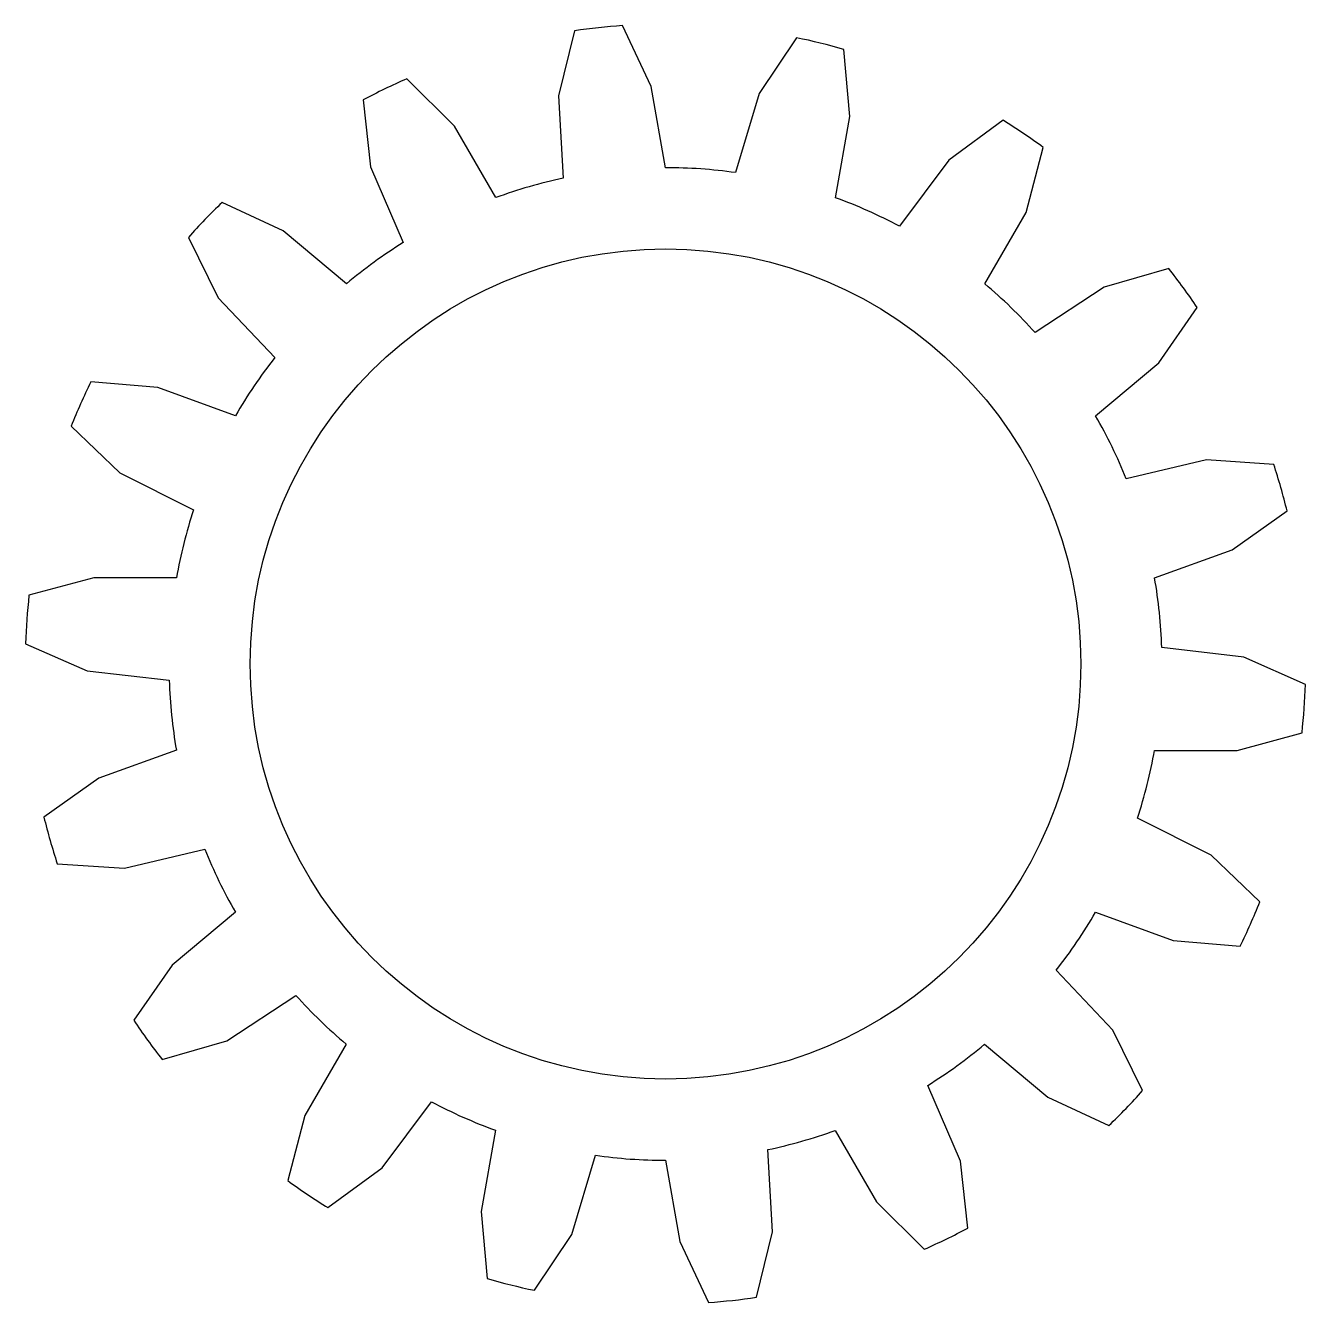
# Model space of a CAD drawing. Header units: millimetres. Extents: x -6.8 to 7.2, y -6.7 to 7.2.
import ezdxf

# ---------------------------------------------------------------- set-up
doc = ezdxf.new("R2010")
doc.units = ezdxf.units.MM

msp = doc.modelspace()

# ---------------------------------------------------------------- linework, layer by layer
msp.add_lwpolyline([(4.426, -3.105, 0.035337), (4.855, -2.47), (5.703, -2.779), (6.437, -2.841, 0.018946), (6.652, -2.356), (6.121, -1.847), (5.314, -1.442, 0.035337), (5.5, -0.699), (6.403, -0.699), (7.113, -0.506, 0.018946), (7.15, 0.023), (6.477, 0.321), (5.58, 0.425, 0.035337), (5.501, 1.187), (6.349, 1.496), (6.95, 1.92, 0.018946), (6.804, 2.43), (6.07, 2.479), (5.192, 2.27, 0.035337), (4.856, 2.959), (5.548, 3.539), (5.968, 4.144, 0.018946), (5.656, 4.573), (4.949, 4.367), (4.195, 3.871, 0.035337), (3.645, 4.404), (4.096, 5.186), (4.284, 5.897, 0.018946), (3.844, 6.194), (3.25, 5.759), (2.712, 5.035, 0.035337), (2.012, 5.347), (2.169, 6.236), (2.102, 6.969, 0.018946), (1.587, 7.097), (1.178, 6.486), (0.92, 5.621, 0.035337), (0.155, 5.675), (-0.002, 6.564), (-0.315, 7.23, 0.018946), (-0.843, 7.174), (-1.018, 6.46), (-0.965, 5.559, 0.035337), (-1.702, 5.348), (-2.153, 6.13), (-2.676, 6.648, 0.018946), (-3.152, 6.416), (-3.073, 5.684), (-2.715, 4.856, 0.035337), (-3.335, 4.406), (-4.027, 4.986), (-4.695, 5.295, 0.018946), (-5.063, 4.913), (-4.738, 4.253), (-4.118, 3.597, 0.035337), (-4.548, 2.962), (-5.396, 3.27), (-6.129, 3.332, 0.018946), (-6.345, 2.847), (-5.814, 2.338), (-5.007, 1.933, 0.035337), (-5.193, 1.19), (-6.096, 1.19), (-6.806, 0.997, 0.018946), (-6.843, 0.468), (-6.17, 0.171), (-5.273, 0.067, 0.035337), (-5.194, -0.696), (-6.042, -1.005), (-6.643, -1.429, 0.018946), (-6.497, -1.939), (-5.763, -1.987), (-4.884, -1.779, 0.035337), (-4.549, -2.468), (-5.241, -3.048), (-5.661, -3.652, 0.018946), (-5.349, -4.081), (-4.642, -3.876), (-3.888, -3.38, 0.035337), (-3.337, -3.913), (-3.789, -4.694), (-3.977, -5.406, 0.018946), (-3.537, -5.702), (-2.943, -5.268), (-2.405, -4.543, 0.035337), (-1.705, -4.856), (-1.861, -5.745), (-1.795, -6.478, 0.018946), (-1.28, -6.606), (-0.871, -5.994), (-0.612, -5.129, 0.035337), (0.152, -5.184), (0.309, -6.073), (0.622, -6.739, 0.018946), (1.15, -6.683), (1.325, -5.968), (1.272, -5.067, 0.035337), (2.009, -4.857), (2.461, -5.639), (2.983, -6.157, 0.018946), (3.459, -5.925), (3.38, -5.193), (3.022, -4.364, 0.035337), (3.643, -3.914), (4.334, -4.495), (5.002, -4.803, 0.018946), (5.37, -4.422), (5.046, -3.761)], format="xyb", close=True)
msp.add_circle((0.154, 0.246), 4.541)

doc.saveas('drawing.dxf')
